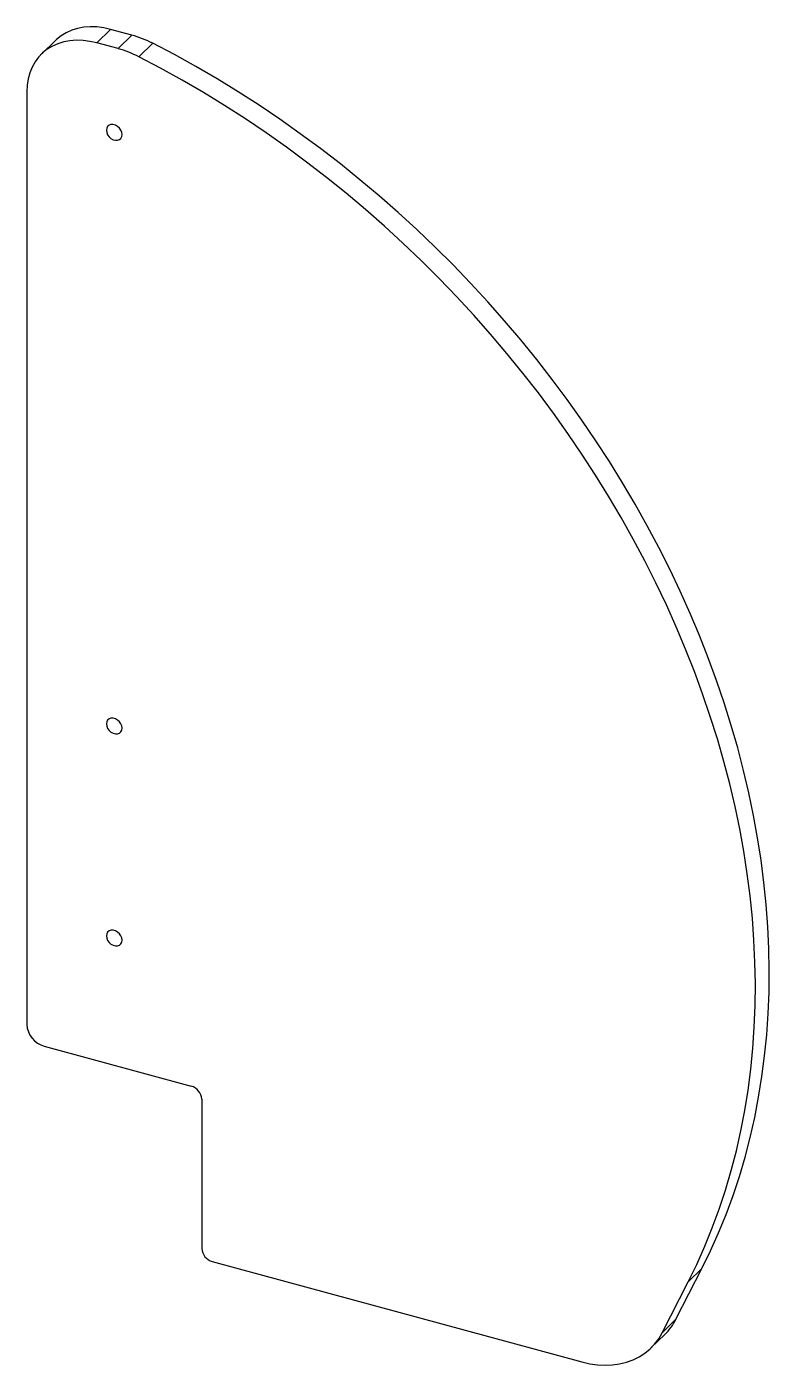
# Model space of a CAD drawing. Header units: millimetres. Extents: x -24929 to -24554, y 4106 to 4782.
import ezdxf

# ---------------------------------------------------------------- set-up
doc = ezdxf.new("R2010")
doc.units = ezdxf.units.MM

msp = doc.modelspace()

# ---------------------------------------------------------------- linework, layer by layer
at = {"color": 7, "linetype": 'Continuous', "lineweight": 25}
for p, q in [((-24894.04, 4773.82), (-24887.04, 4780.65)), ((-24876.3, 4777.73), (-24887.04, 4780.65)), ((-24883.3, 4770.9), (-24876.3, 4777.73)), ((-24914.98, 4774.99), (-24921.98, 4768.15)), ((-24883.3, 4770.9), (-24894.04, 4773.82)), ((-24872.73, 4766.78), (-24865.73, 4773.61)), ((-24929.42, 4749.14), (-24929.42, 4277.7)), ((-24920.57, 4266.73), (-24846.28, 4246.54)), ((-24840.98, 4239.95), (-24840.98, 4164.52)), ((-24835.67, 4157.93), (-24648.86, 4107.16)), ((-24601.31, 4128.73), (-24588.17, 4154.41)), ((-24595.17, 4147.58), (-24588.17, 4154.41)), ((-24608.31, 4121.9), (-24595.17, 4147.58)), ((-24608.31, 4121.9), (-24601.31, 4128.73)), ((-24613.93, 4114.24), (-24606.93, 4121.07))]:
    msp.add_line(p, q, dxfattribs=at)
at = {"color": 7, "linetype": 'Continuous', "lineweight": 25, "flags": 128}
for points in [[(-24887.04, 4780.65), (-24890.51, 4781.43), (-24893.94, 4781.86), (-24897.31, 4781.96), (-24900.58, 4781.72), (-24903.72, 4781.13), (-24906.7, 4780.21), (-24909.48, 4778.96), (-24912.06, 4777.4), (-24914.39, 4775.54), (-24914.98, 4774.99)], [(-24894.04, 4773.82), (-24897.51, 4774.59), (-24900.94, 4775.03), (-24904.31, 4775.13), (-24907.58, 4774.88), (-24910.72, 4774.3), (-24913.7, 4773.38), (-24916.48, 4772.13), (-24919.06, 4770.57), (-24921.39, 4768.71), (-24923.46, 4766.57), (-24925.24, 4764.17), (-24926.73, 4761.53), (-24927.9, 4758.68), (-24928.74, 4755.65), (-24929.25, 4752.46), (-24929.42, 4749.14)], [(-24588.17, 4154.41), (-24583.8, 4163.33), (-24579.72, 4172.45), (-24575.94, 4181.75), (-24572.45, 4191.22), (-24569.25, 4200.87), (-24566.36, 4210.68), (-24563.77, 4220.64), (-24561.49, 4230.76), (-24559.51, 4241.01), (-24557.84, 4251.4), (-24556.48, 4261.91), (-24555.44, 4272.54), (-24554.7, 4283.27), (-24554.27, 4294.11), (-24554.16, 4305.04), (-24554.36, 4316.05), (-24554.87, 4327.14), (-24555.69, 4338.29), (-24556.82, 4349.51), (-24558.27, 4360.77), (-24560.02, 4372.07), (-24562.08, 4383.41), (-24564.45, 4394.77), (-24567.12, 4406.15), (-24570.09, 4417.53), (-24573.37, 4428.91), (-24576.94, 4440.28), (-24580.81, 4451.63), (-24584.96, 4462.95), (-24589.41, 4474.24), (-24594.14, 4485.48), (-24599.16, 4496.67), (-24604.45, 4507.79), (-24610.02, 4518.84), (-24615.85, 4529.82), (-24621.95, 4540.7), (-24628.32, 4551.49), (-24634.93, 4562.18), (-24641.8, 4572.75), (-24648.91, 4583.21), (-24656.27, 4593.53), (-24663.86, 4603.72), (-24671.67, 4613.77), (-24679.71, 4623.66), (-24687.97, 4633.39), (-24696.43, 4642.96), (-24705.1, 4652.35), (-24713.97, 4661.57), (-24723.03, 4670.59), (-24732.27, 4679.42), (-24741.69, 4688.05), (-24751.27, 4696.46), (-24761.02, 4704.67), (-24770.92, 4712.65), (-24780.97, 4720.41), (-24791.16, 4727.93), (-24801.49, 4735.22), (-24811.93, 4742.26), (-24822.49, 4749.05), (-24833.16, 4755.58), (-24843.93, 4761.86), (-24854.78, 4767.87), (-24865.73, 4773.61)], [(-24595.17, 4147.58), (-24590.8, 4156.5), (-24586.72, 4165.62), (-24582.94, 4174.91), (-24579.45, 4184.39), (-24576.25, 4194.04), (-24573.36, 4203.85), (-24570.77, 4213.81), (-24568.49, 4223.93), (-24566.51, 4234.18), (-24564.84, 4244.57), (-24563.49, 4255.08), (-24562.44, 4265.71), (-24561.7, 4276.44), (-24561.27, 4287.28), (-24561.16, 4298.21), (-24561.36, 4309.22), (-24561.87, 4320.31), (-24562.69, 4331.46), (-24563.82, 4342.67), (-24565.27, 4353.94), (-24567.02, 4365.24), (-24569.08, 4376.58), (-24571.45, 4387.94), (-24574.12, 4399.31), (-24577.09, 4410.7), (-24580.37, 4422.08), (-24583.94, 4433.45), (-24587.81, 4444.8), (-24591.96, 4456.12), (-24596.41, 4467.41), (-24601.14, 4478.65), (-24606.16, 4489.83), (-24611.45, 4500.96), (-24617.02, 4512.01), (-24622.85, 4522.98), (-24628.95, 4533.87), (-24635.32, 4544.66), (-24641.93, 4555.35), (-24648.8, 4565.92), (-24655.91, 4576.37), (-24663.27, 4586.7), (-24670.86, 4596.89), (-24678.67, 4606.93), (-24686.71, 4616.83), (-24694.97, 4626.56), (-24703.43, 4636.13), (-24712.1, 4645.52), (-24720.97, 4654.73), (-24730.03, 4663.76), (-24739.27, 4672.59), (-24748.69, 4681.21), (-24758.27, 4689.63), (-24768.02, 4697.84), (-24777.93, 4705.82), (-24787.98, 4713.58), (-24798.16, 4721.1), (-24808.49, 4728.38), (-24818.93, 4735.42), (-24829.49, 4742.21), (-24840.16, 4748.75), (-24850.93, 4755.03), (-24861.79, 4761.04), (-24872.73, 4766.78)], [(-24881.22, 4727.47), (-24881.38, 4728.6), (-24881.85, 4729.73), (-24882.59, 4730.76), (-24883.54, 4731.61), (-24884.63, 4732.22), (-24885.76, 4732.53), (-24886.85, 4732.51), (-24887.8, 4732.18), (-24888.55, 4731.55), (-24889.02, 4730.68), (-24889.18, 4729.63), (-24889.02, 4728.5), (-24888.55, 4727.38), (-24887.8, 4726.35), (-24886.85, 4725.49), (-24885.76, 4724.89), (-24884.63, 4724.58), (-24883.54, 4724.6), (-24882.59, 4724.93), (-24881.85, 4725.56), (-24881.38, 4726.43), (-24881.22, 4727.47)], [(-24881.22, 4427.46), (-24881.38, 4428.59), (-24881.85, 4429.72), (-24882.59, 4430.75), (-24883.54, 4431.6), (-24884.63, 4432.21), (-24885.76, 4432.52), (-24886.85, 4432.5), (-24887.8, 4432.17), (-24888.55, 4431.54), (-24889.02, 4430.67), (-24889.18, 4429.63), (-24889.02, 4428.5), (-24888.55, 4427.37), (-24887.8, 4426.34), (-24886.85, 4425.49), (-24885.76, 4424.88), (-24884.63, 4424.57), (-24883.54, 4424.59), (-24882.59, 4424.92), (-24881.85, 4425.55), (-24881.38, 4426.42), (-24881.22, 4427.46)], [(-24881.22, 4320.32), (-24881.38, 4321.45), (-24881.85, 4322.57), (-24882.59, 4323.61), (-24883.54, 4324.46), (-24884.63, 4325.06), (-24885.76, 4325.37), (-24886.85, 4325.36), (-24887.8, 4325.02), (-24888.55, 4324.39), (-24889.02, 4323.52), (-24889.18, 4322.48), (-24889.02, 4321.35), (-24888.55, 4320.22), (-24887.8, 4319.19), (-24886.85, 4318.34), (-24885.76, 4317.73), (-24884.63, 4317.43), (-24883.54, 4317.44), (-24882.59, 4317.78), (-24881.85, 4318.4), (-24881.38, 4319.27), (-24881.22, 4320.32)], [(-24648.86, 4107.16), (-24644.91, 4106.26), (-24641, 4105.71), (-24637.16, 4105.51), (-24633.4, 4105.66), (-24629.77, 4106.17), (-24626.29, 4107.03), (-24622.99, 4108.23), (-24619.89, 4109.76), (-24617.03, 4111.61), (-24614.42, 4113.77), (-24612.08, 4116.22), (-24610.04, 4118.93), (-24608.31, 4121.9)]]:
    msp.add_lwpolyline(points, dxfattribs=at)
at = {"color": 7, "linetype": 'Continuous', "lineweight": 25}
for centre, radius, start, end in [((-24890.9, 4724.6), 55.09, 62.81165, 74.63696), ((-24897.9, 4717.77), 55.09, 62.81165, 74.63696), ((-24917.29, 4278.42), 12.14, 183.39156, 254.33381), ((-24848.25, 4239.52), 7.29, 3.39156, 74.33381), ((-24833.7, 4164.95), 7.29, 183.39156, 254.33381), ((-24627.42, 4142.01), 29.3, 314.38047, 333.04589)]:
    msp.add_arc(centre, radius, start, end, dxfattribs=at)

doc.saveas('drawing.dxf')
